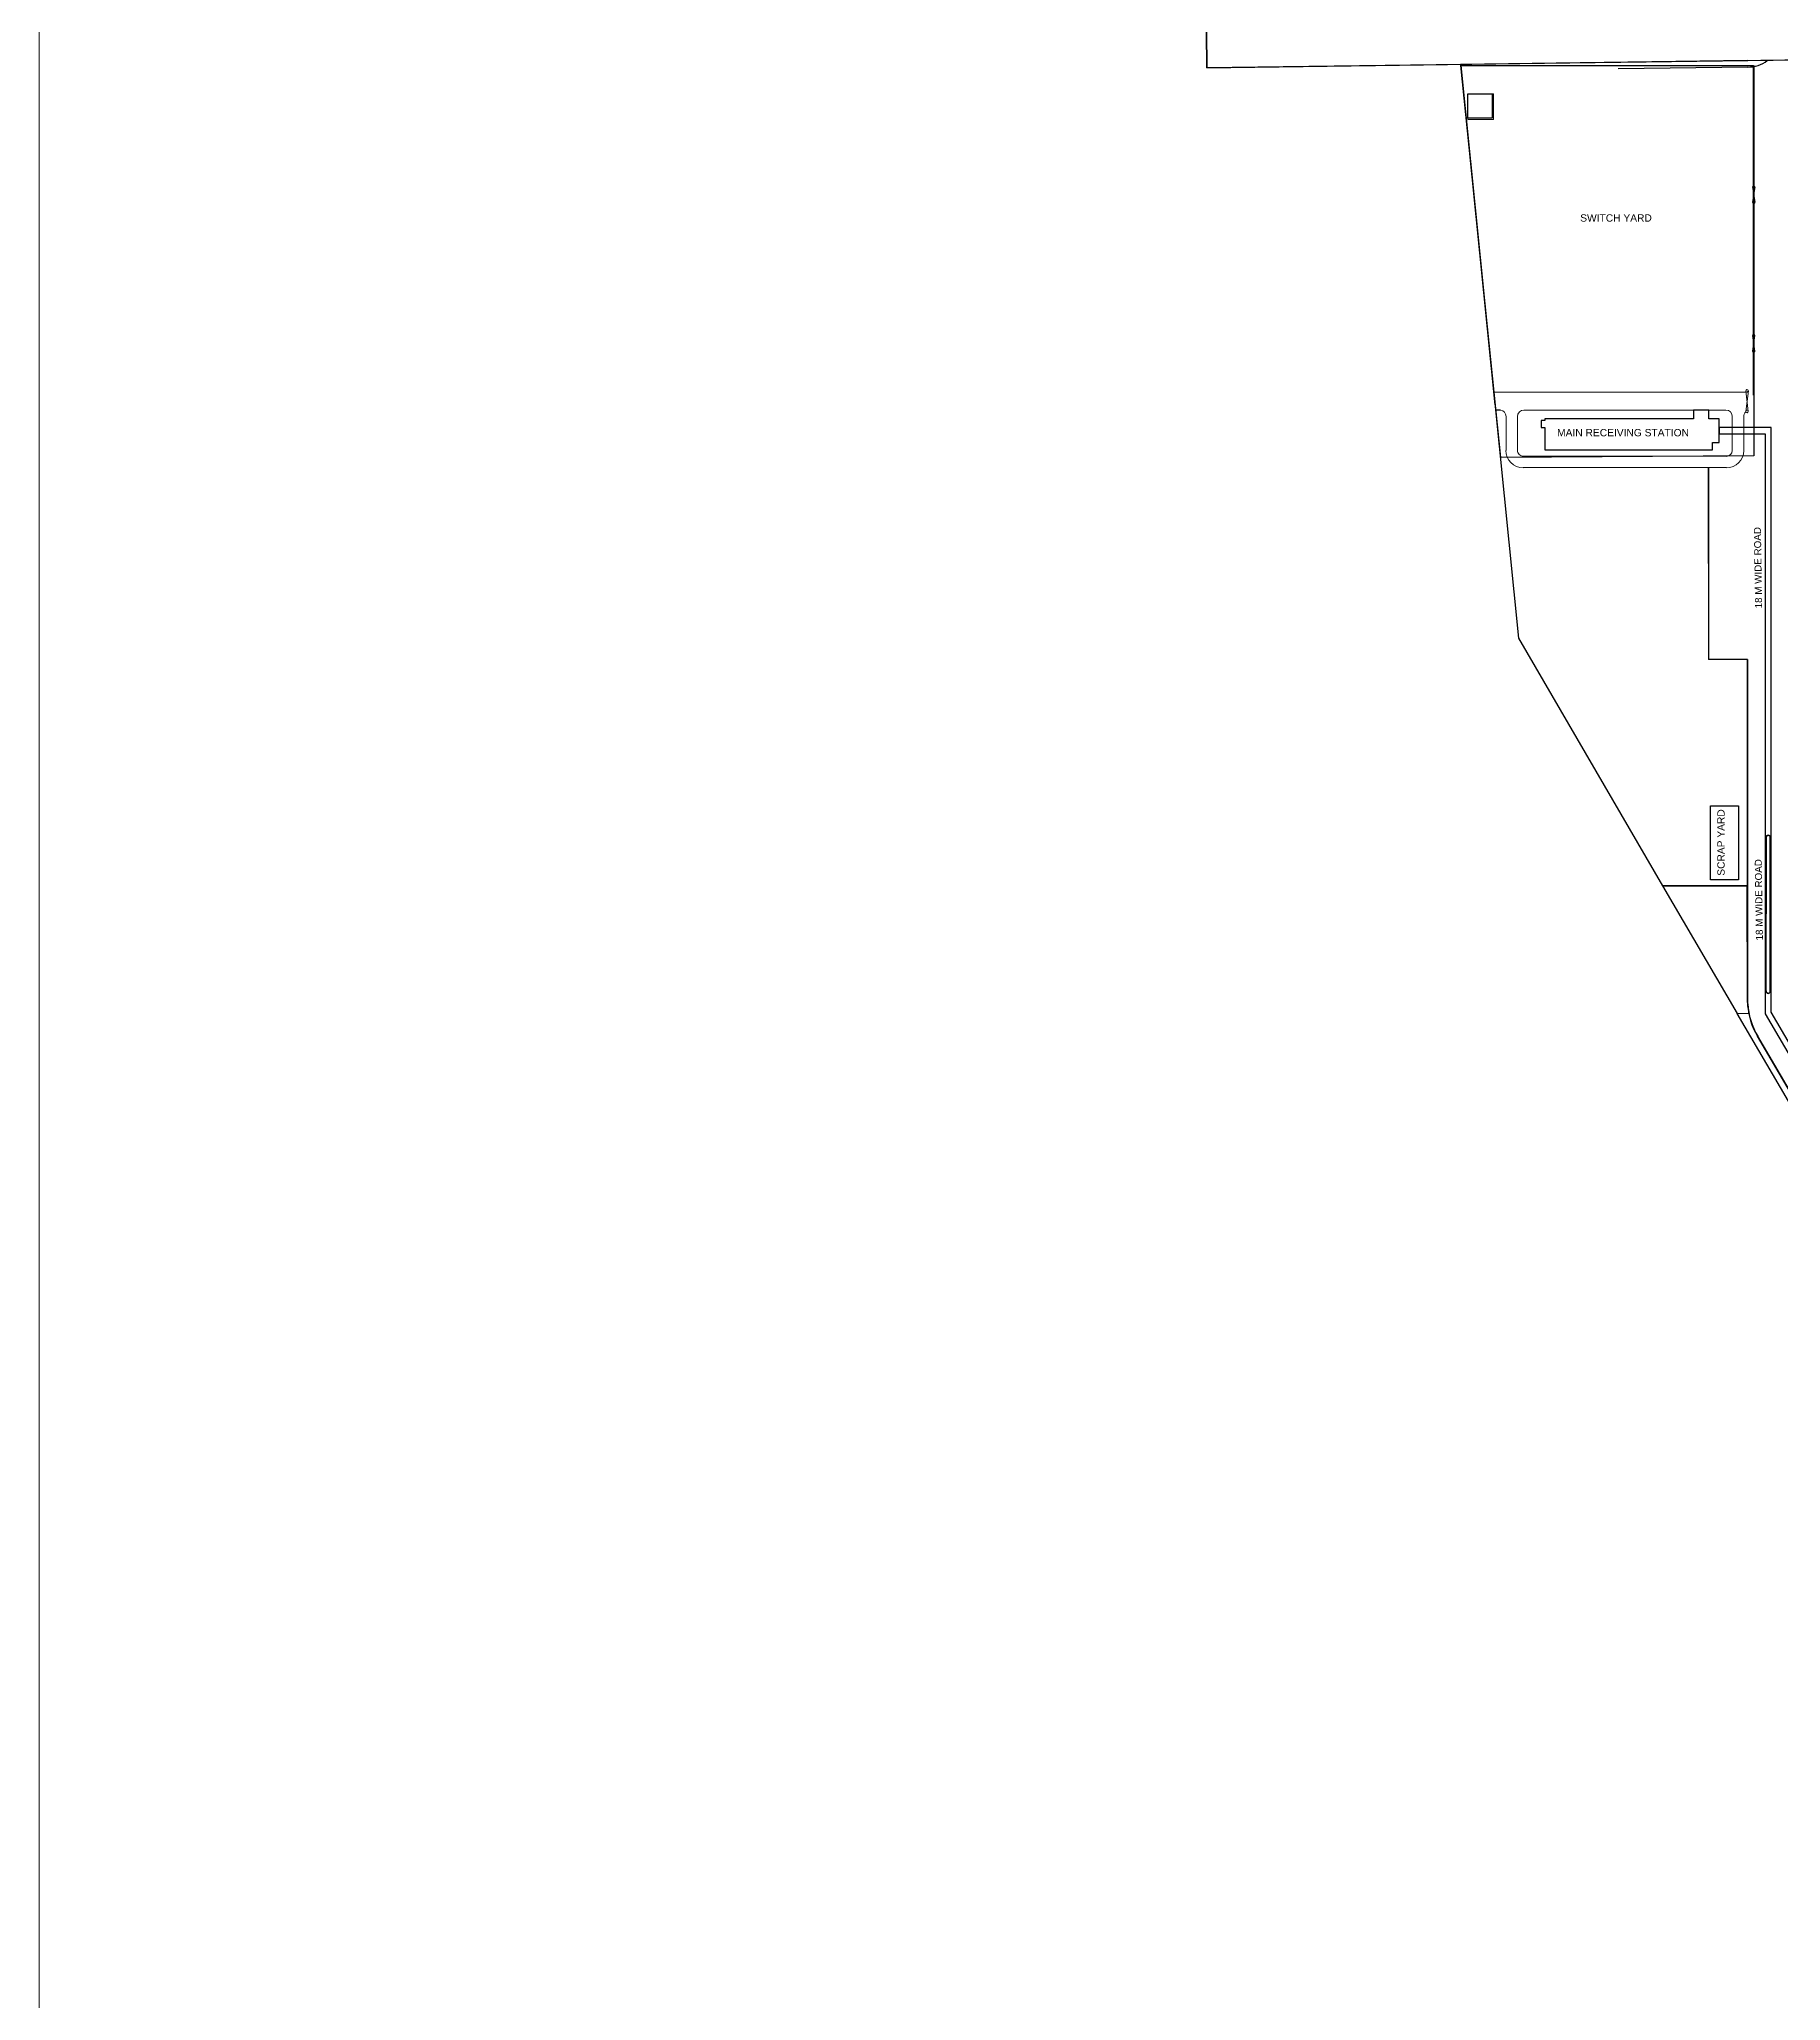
# Model space of a CAD drawing. Header units: millimetres. Extents: x 354711 to 502043, y 26539 to 98876.
# Drawn here: x 472082 to 473114, y 71034 to 72197 of the extents above; entities that cross this region are included whole.
import ezdxf

# ---------------------------------------------------------------- set-up
doc = ezdxf.new("R2010")
doc.units = ezdxf.units.MM
doc.header["$LTSCALE"] = 15
doc.layers.add('A-HATCH', color=8, linetype='Continuous')
doc.layers.add('A-Text', color=33, linetype='Continuous')
doc.layers.add('KEY PLAN_dwg', color=252, linetype='Continuous', lineweight=18)
doc.layers.add('S-PLAN-CON2', color=1, linetype='Continuous', lineweight=20)
doc.styles.add('Arial_1', font='arial.ttf', dxfattribs={"height": 4.342577})
doc.styles.add('Arial_6', font='arial.ttf', dxfattribs={"height": 4.168874})

# ---------------------------------------------------------------- blocks, each defined once
blk = doc.blocks.new('KEY PLAN_dwg-517542-KEY PLAN')
at = {"color": 55, "lineweight": 18}
for p, q in [((2702.2, 2759.8), (2700.7, 2750.7)), ((2700.7, 2759.8), (2702.2, 2750.7)), ((2701.4, 2749.9), (2701.4, 2672.4)), ((2702.1, 2671.7), (2700.6, 2662.5)), ((2700.6, 2671.7), (2702.1, 2662.5)), ((2547.5, 2638.2), (2696.7, 2638.2)), ((2696.7, 2638.9), (2698.1, 2626.7)), ((2698.2, 2638.9), (2696.7, 2626.7)), ((2554.5, 2623.7), (2554.5, 2603.6)), ((2561.3, 2603.6), (2561.3, 2623.7)), ((2565.1, 2627.5), (2684.8, 2627.5)), ((2688.7, 2603.5), (2688.7, 2623.6)), ((2695.5, 2623.6), (2695.5, 2603.5)), ((2564.7, 2600.2), (2685.2, 2600.2)), ((2564.7, 2593.4), (2685.2, 2593.4))]:
    blk.add_line(p, q, dxfattribs=at)
at = {"color": 55, "lineweight": 18, "flags": 128}
blk.add_lwpolyline([(2531.8, 2799.8), (2531.8, 2815), (2547, 2815), (2547, 2799.8)], close=True, dxfattribs=at)
at = {"color": 55, "lineweight": 18}
for centre, major_axis in [((2701.4, 2759.8), (0.464, 0.57)), ((2701.4, 2750.7), (0.464, 0.57)), ((2701.4, 2671.7), (0.464, 0.57)), ((2701.4, 2662.5), (0.467, 0.568)), ((2697.4, 2638.9), (0.465, 0.569)), ((2697.4, 2626.7), (0.464, 0.57))]:
    blk.add_ellipse(centre, major_axis=major_axis, ratio=0.999995, dxfattribs=at)
for centre, major_axis, start_param, end_param in [((2550.7, 2623.7), (2.4, 2.94), 5.395826, 6.830539), ((2565.1, 2623.7), (2.4, 2.94), 0.683409, 2.254205), ((2684.9, 2623.7), (2.4, 2.94), 5.395888, 6.966684), ((2699.3, 2623.6), (2.4, 2.94), 1.434209, 2.254196), ((2564.7, 2603.6), (6.48, 7.95), 2.254265, 3.825061), ((2564.7, 2603.6), (2.16, 2.65), 2.254702, 3.825499), ((2685.2, 2603.5), (2.16, 2.65), 3.825399, 5.396195), ((2685.2, 2603.5), (6.48, 7.95), 3.825028, 5.395824)]:
    blk.add_ellipse(centre, major_axis=major_axis, ratio=0.999995, start_param=start_param, end_param=end_param, dxfattribs=at)
at = {"layer": 'A-HATCH'}
for p, q in [((2697.9, 2830.9), (2621, 2829.9)), ((2697.7, 2479.6), (2674.6, 2479.6))]:
    blk.add_line(p, q, dxfattribs=at)
at = {"layer": 'A-HATCH', "flags": 128}
for points in [[(2376.6, 2873.9), (2377.1, 2830.5), (3705.2, 2848.9), (3889.8, 2640.9), (3840, 2596.4), (3848.7, 2586.6), (3898.3, 2630.6), (4344.6, 2126.2), (4342.8, 2128.2), (4341, 2127), (4342.7, 2125), (4341.3, 2127), (4342.7, 2127.9), (4344.4, 2126.1)], [(3617.7, 2846.7), (3706, 2847.9), (2377.1, 2830.5), (2376.6, 2873.9)], [(4223.2, 2164.9), (3617.7, 2846.7), (2532.1, 2832.5)], [(2697.7, 2834.7), (2527.6, 2832.4), (2547.9, 2630.7)], [(2527.7, 2831.9), (2561.9, 2492.2), (2647.2, 2345.5), (2691.5, 2269.7), (2698.6, 2269.9)], [(2701.4, 2831.9), (2701.4, 2600.3), (2551.4, 2599.3), (2527.7, 2831.9), (2701.2, 2831.9), (2701.2, 2636.4), (2701.2, 2831.9), (2701.2, 2649.2)], [(2680.9, 2617.1), (2680.9, 2613.5), (2708.2, 2613.5), (2708.2, 2269.6), (3013.1, 1749), (3048.3, 1749), (3048.3, 1752.6), (3015.1, 1752.6), (2711.8, 2270.6), (2711.8, 2617.1), (2680.9, 2617.1), (2680.9, 2613.5)], [(2674.8, 2479.6), (2674.6, 2593.3), (2674.6, 2479.6)], [(2697.8, 2275.5), (2697.7, 2345.5), (2647.2, 2345.5), (2697.7, 2345.5), (2697.7, 2479.6), (2697.7, 2278.9), (2697.5, 2345.5)], [(2708.7, 2283.1), (2708.7, 2374), (2708.5, 2283.1), (2708.5, 2374)], [(2711.2, 2282.9), (2711.2, 2374), (2711.4, 2283.1), (2711.4, 2374)], [(3089.9, 1705.3), (3012.8, 1721.2), (2691.5, 2269.7)], [(2703.6, 2256.2), (3014.1, 1726.5), (2703.8, 2256.3)], [(3013.9, 1726.3), (2703.6, 2256.2)]]:
    blk.add_lwpolyline(points, dxfattribs=at)
for points in [[(2531.8, 2800.6), (2531.8, 2815), (2546.3, 2815), (2546.3, 2800.6)], [(2575.4, 2621.4), (2575.4, 2617.2), (2577.6, 2617.2), (2577.6, 2603.9), (2677, 2603.9), (2677, 2608.3), (2680.9, 2608.3), (2680.9, 2622.3), (2674.7, 2622.3), (2674.7, 2627.4), (2665.7, 2627.4), (2665.7, 2622.3), (2577.6, 2622.3), (2577.6, 2621.4)], [(2675.8, 2349), (2675.8, 2392.9), (2692.3, 2392.9), (2692.3, 2349)]]:
    blk.add_lwpolyline(points, close=True, dxfattribs=at)
at = {"layer": 'A-HATCH'}
for centre, radius, start, end in [((2698.3, 2848.7), 17.8, 268.6888, 308.7426), ((2710, 2374), 1.45, 0, 180), ((2710, 2283.1), 1.45, 180, 0), ((2744.3, 2280.2), 46.9, 181.5893, 192.8005), ((2742.5, 2278.9), 44.9, 184.3796, 210.3555), ((2738.8, 2277.3), 41, 182.4918, 211.0443)]:
    blk.add_arc(centre, radius, start, end, dxfattribs=at)
for centre, start_param, end_param in [((2710, 2374), 0, 3.141593), ((2710, 2374), 0, 3.141593), ((2710, 2283.1), 3.141593, 6.283185)]:
    blk.add_ellipse(centre, major_axis=(1.23, 0), ratio=1, start_param=start_param, end_param=end_param, dxfattribs=at)
at = {"layer": 'A-Text'}
blk.add_line((2551.2, 2627.5), (2548.3, 2627.5), dxfattribs=at)
at = {"layer": 'A-HATCH', "color": 8, "char_height": 4.343, "attachment_point": 1, "line_spacing_factor": 0.941778, "style": 'Arial_1'}
for s, insert, width in [('SWITCH YARD', (2598.5, 2743.6), 50.508), ('MAIN RECEIVING STATION', (2584.8, 2616.3), 93.307)]:
    blk.add_mtext(s, dxfattribs=dict(at, insert=insert, width=width))
at = {"layer": 'A-HATCH', "color": 8, "attachment_point": 1, "line_spacing_factor": 0.941778}
for s, insert, char_height, width, rotation, style in [('18 M WIDE ROAD', (2702.2, 2509.9), 4.169, 57.522, 90.8602, 'Arial_6'), ('SCRAP YARD', (2679.8, 2351.4), 4.34, 46.946, 90, 'Arial_1'), ('18 M WIDE ROAD', (2702.7, 2313), 4.169, 57.522, 90.8602, 'Arial_6')]:
    blk.add_mtext(s, dxfattribs=dict(at, insert=insert, char_height=char_height, width=width, rotation=rotation, style=style))

msp = doc.modelspace()

# ---------------------------------------------------------------- linework, layer by layer
at = {"layer": 'S-PLAN-CON2'}
msp.add_lwpolyline([(472081.6, 73498.2), (476430.6, 73498.2), (476430.6, 70104.5), (472081.6, 70104.5)], close=True, dxfattribs=at)

# ---------------------------------------------------------------- block references
at = {"layer": 'KEY PLAN_dwg', "color": 55}
msp.add_blockref('KEY PLAN_dwg-517542-KEY PLAN', (470396.9, 69349.8), dxfattribs=at)

doc.saveas('drawing.dxf')
